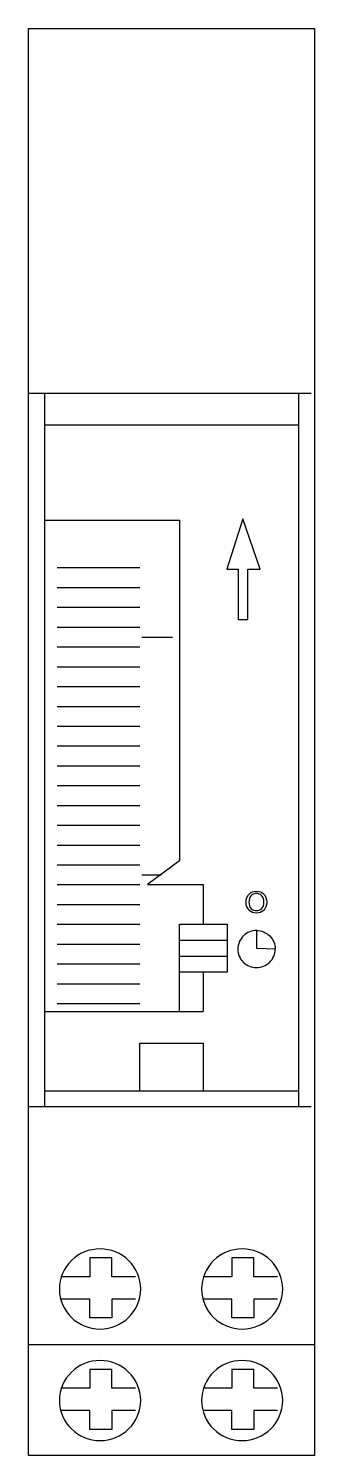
# Model space of a CAD drawing. Header units: millimetres. Extents: x 3609 to 5941, y 2453 to 3731.
# Drawn here: x 3870.2 to 3891.1, y 3503.3 to 3608 of the extents above; entities that cross this region are included whole.
import ezdxf

# ---------------------------------------------------------------- set-up
doc = ezdxf.new("R2010")
doc.units = ezdxf.units.MM

msp = doc.modelspace()

# ---------------------------------------------------------------- linework, layer by layer
for points in [[(3870.16, 3608.03), (3891.12, 3608.03), (3891.12, 3503.26), (3870.16, 3503.26)], [(3885.53, 3568.33), (3885.53, 3564.64), (3886.23, 3564.64), (3886.23, 3568.33), (3887.15, 3568.33), (3885.88, 3572.03), (3884.7, 3568.33)]]:
    msp.add_lwpolyline(points, close=True)
for points in [[(3870.16, 3581.25), (3890.88, 3581.25)], [(3871.33, 3581.25), (3871.33, 3528.87)], [(3889.95, 3581.25), (3889.95, 3528.87)], [(3871.33, 3578.93), (3889.95, 3578.93)], [(3871.33, 3571.94), (3881.22, 3571.94)], [(3881.22, 3571.94), (3881.22, 3546.91)], [(3872.26, 3568.45), (3878.31, 3568.45)], [(3872.26, 3566.99), (3878.31, 3566.99)], [(3872.26, 3565.54), (3878.31, 3565.54)], [(3872.26, 3564.08), (3878.31, 3564.08)], [(3878.46, 3563.35), (3880.72, 3563.35)], [(3872.26, 3562.63), (3878.31, 3562.63)], [(3872.26, 3561.17), (3878.31, 3561.17)], [(3872.26, 3559.72), (3878.31, 3559.72)], [(3872.26, 3558.26), (3878.31, 3558.26)], [(3872.26, 3556.81), (3878.31, 3556.81)], [(3872.26, 3555.35), (3878.31, 3555.35)], [(3872.26, 3553.9), (3878.31, 3553.9)], [(3872.26, 3552.44), (3878.31, 3552.44)], [(3872.26, 3550.99), (3878.31, 3550.99)], [(3872.26, 3549.53), (3878.31, 3549.53)], [(3872.26, 3548.08), (3878.31, 3548.08)], [(3872.26, 3546.62), (3878.31, 3546.62)], [(3881.22, 3546.91), (3878.89, 3545.17)], [(3878.46, 3545.9), (3879.88, 3545.9)], [(3872.26, 3545.17), (3878.31, 3545.17)], [(3878.89, 3545.17), (3882.97, 3545.17)], [(3882.97, 3545.17), (3882.97, 3542.26)], [(3872.26, 3543.71), (3878.31, 3543.71)], [(3872.26, 3542.26), (3878.31, 3542.26)], [(3881.22, 3535.85), (3881.22, 3542.26), (3884.71, 3542.26)], [(3884.71, 3542.26), (3884.71, 3538.76)], [(3872.26, 3540.8), (3878.31, 3540.8)], [(3881.22, 3541.09), (3884.71, 3541.09)], [(3872.26, 3539.35), (3878.31, 3539.35)], [(3881.22, 3539.93), (3884.71, 3539.93)], [(3881.22, 3538.76), (3884.71, 3538.76)], [(3882.97, 3538.76), (3882.97, 3535.85)], [(3872.26, 3537.89), (3878.31, 3537.89)], [(3872.26, 3536.44), (3878.31, 3536.44)], [(3871.33, 3535.85), (3882.97, 3535.85)], [(3878.31, 3530.03), (3878.31, 3533.52), (3882.97, 3533.52), (3882.97, 3530.03)], [(3871.33, 3530.03), (3889.95, 3530.03)], [(3870.16, 3528.87), (3890.88, 3528.87)], [(3878, 3516.38), (3876.26, 3516.38), (3876.26, 3517.76), (3874.65, 3517.76), (3874.65, 3516.38), (3872.53, 3516.38)], [(3888.42, 3516.38), (3886.68, 3516.38), (3886.68, 3517.76), (3885.07, 3517.76), (3885.07, 3516.38), (3882.95, 3516.38)], [(3878, 3514.74), (3876.26, 3514.74), (3876.26, 3513.36), (3874.65, 3513.36), (3874.65, 3514.74), (3872.53, 3514.74)], [(3888.42, 3514.74), (3886.68, 3514.74), (3886.68, 3513.36), (3885.07, 3513.36), (3885.07, 3514.74), (3882.95, 3514.74)], [(3870.16, 3511.41), (3891.12, 3511.41)], [(3878, 3508.19), (3876.26, 3508.19), (3876.26, 3509.57), (3874.65, 3509.57), (3874.65, 3508.19), (3872.53, 3508.19)], [(3888.42, 3508.19), (3886.68, 3508.19), (3886.68, 3509.57), (3885.07, 3509.57), (3885.07, 3508.19), (3882.95, 3508.19)], [(3878, 3506.55), (3876.26, 3506.55), (3876.26, 3505.17), (3874.65, 3505.17), (3874.65, 3506.55), (3872.53, 3506.55)], [(3888.42, 3506.55), (3886.68, 3506.55), (3886.68, 3505.17), (3885.07, 3505.17), (3885.07, 3506.55), (3882.95, 3506.55)]]:
    msp.add_lwpolyline(points)
msp.add_lwpolyline([(3886.87, 3541.8, -0.414373), (3888.24, 3540.44), (3886.9, 3540.47), (3886.9, 3541.8, 0.414373), (3885.5, 3540.44, 0.414274), (3886.87, 3539.08, 0.414274), (3888.24, 3540.44)], format="xyb")
for points in [[(3875.4, 3512.54, 0.414195), (3878.38, 3515.48, 0.414318), (3875.4, 3518.42, 0.414318), (3872.42, 3515.48, 0.414195)], [(3885.82, 3512.54, 0.414195), (3888.8, 3515.48, 0.414318), (3885.82, 3518.42, 0.414234), (3882.84, 3515.48, 0.414111)], [(3875.4, 3504.35, 0.414233), (3878.38, 3507.29, 0.414233), (3875.4, 3510.23, 0.414233), (3872.42, 3507.29, 0.414233)], [(3885.82, 3504.35, 0.414233), (3888.8, 3507.29, 0.414233), (3885.82, 3510.23, 0.414149), (3882.84, 3507.29, 0.414149)]]:
    msp.add_lwpolyline(points, format="xyb", close=True)
for points in [[(3886.11, 3543.89), (3886.11, 3544.1), (3886.18, 3544.36), (3886.38, 3544.53)], [(3886.38, 3544.53), (3886.46, 3544.6), (3886.65, 3544.69), (3886.87, 3544.69)], [(3886.87, 3544.52), (3886.73, 3544.52), (3886.58, 3544.47), (3886.48, 3544.37)], [(3886.87, 3544.69), (3887.08, 3544.69), (3887.27, 3544.6), (3887.35, 3544.53)], [(3887.25, 3544.37), (3887.15, 3544.47), (3887, 3544.52), (3886.87, 3544.52)], [(3887.35, 3544.53), (3887.55, 3544.36), (3887.62, 3544.1), (3887.62, 3543.89)], [(3886.38, 3543.24), (3886.18, 3543.41), (3886.11, 3543.67), (3886.11, 3543.89)], [(3886.48, 3544.37), (3886.38, 3544.26), (3886.31, 3544.07), (3886.31, 3543.89)], [(3886.31, 3543.89), (3886.31, 3543.7), (3886.38, 3543.51), (3886.48, 3543.4)], [(3886.48, 3543.4), (3886.58, 3543.3), (3886.73, 3543.26), (3886.87, 3543.26)], [(3886.87, 3543.26), (3887, 3543.26), (3887.15, 3543.3), (3887.25, 3543.4)], [(3887.42, 3543.89), (3887.42, 3544.07), (3887.35, 3544.26), (3887.25, 3544.37)], [(3887.25, 3543.4), (3887.35, 3543.51), (3887.42, 3543.7), (3887.42, 3543.89)], [(3887.62, 3543.89), (3887.62, 3543.67), (3887.55, 3543.41), (3887.35, 3543.24)], [(3886.87, 3543.08), (3886.65, 3543.08), (3886.46, 3543.17), (3886.38, 3543.24)], [(3887.35, 3543.24), (3887.27, 3543.17), (3887.08, 3543.08), (3886.87, 3543.08)]]:
    msp.add_open_spline(points, degree=3)

doc.saveas('drawing.dxf')
